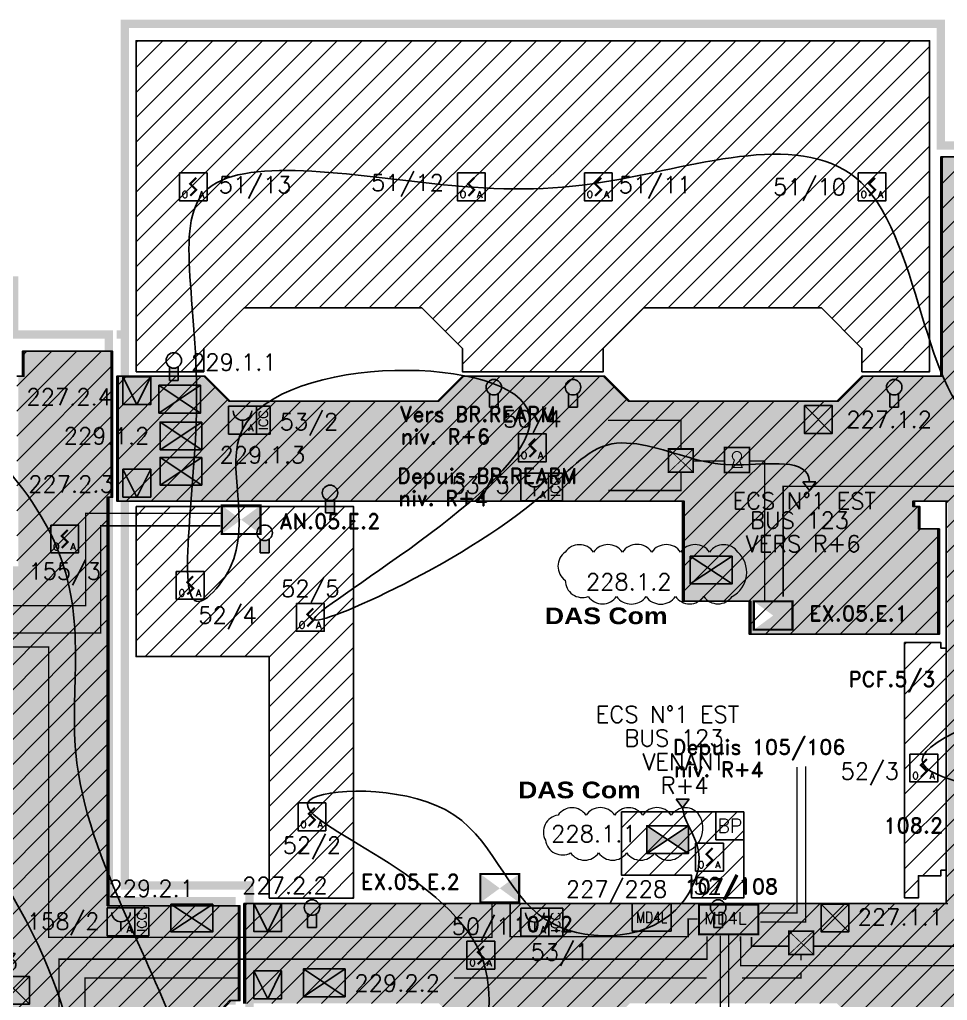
# Model space of a CAD drawing. Header units: millimetres. Extents: x 122.9 to 199.4, y 0.7 to 81.4.
# Drawn here: x 171.17 to 187.89, y 15.01 to 32.68 of the extents above; entities that cross this region are included whole.
import ezdxf
from ezdxf.enums import TextEntityAlignment as Align

# ---------------------------------------------------------------- set-up
doc = ezdxf.new("R2010")
doc.units = ezdxf.units.MM
for name, pattern in [('CACHE2', [4.7625, 3.175, -1.5875]), ('CONTINU', [0]), ('SLD', [0])]:
    doc.linetypes.add(name, pattern=pattern)
for name, color, linetype in [('ATEIS MISE EN SECURITE', 7, 'Continuous'), ('ATEIS ZONES MES', 7, 'Continuous'), ('JCC-ADRESSAGE', 6, 'Continuous'), ('JCC-ALARME GENERALE SELECTIVE', 3, 'Continuous'), ('JCC-BOUTON POUSSOIR REARMEMENT CCF', 3, 'Continuous'), ('JCC-CCF', 6, 'Continuous'), ('JCC-COMMUN', 2, 'Continuous'), ('JCC-DECLENCHEUR MANUEL AVEC ISOLATEUR', 5, 'Continuous'), ('JCC-ELEMENT DEPORTE_4 L DAS', 1, 'Continuous'), ('JCC-FILERIE SDI', 6, 'Continuous'), ('JCC-INDICATEUR ACTION', 1, 'Continuous'), ('JCC-LOCAUX', 4, 'Continuous'), ('JCC-OPTIQUE_A', 1, 'Continuous'), ('JCC-UAE-SDI', 7, 'Continuous'), ('JCC-VENTOUSE_PCF', 1, 'Continuous'), ('JCC-ZONING ZDA-ZDM', 5, 'Continuous')]:
    doc.layers.add(name, color=color, linetype=linetype)
doc.layers.add('JCC-MD4L', color=1, linetype='Continuous', lineweight=0)
doc.styles.add('ARIAL', font='')
doc.styles.add('HELVL', font='ROMAND.SHX')
doc.styles.add('LOCAUX', font='romans.shx', dxfattribs={"width": 0.75})
doc.styles.add('ROMANC', font='romanc')
doc.styles.get("Standard").update_dxf_attribs({"font": 'romans.shx'})
doc.styles.add('TEXTE', font='romans.shx')
doc.styles.get('ARIAL').set_extended_font_data('Arial Black')
pattern_1 = [(45, (130.76787, 5.93238), (-0.2245064, 0.2245064), [])]
pattern_2 = [(45, (130.7682, 5.9324), (-0.2245064, 0.2245064), [])]
pattern_3 = [(0, (75.34654, 5.93238), (0.079375, 0.15875), [0, -0.15875])]

# ---------------------------------------------------------------- blocks, each defined once
blk = doc.blocks.new('optique_a')
at = {"layer": 'JCC-OPTIQUE_A', "color": 0}
blk.add_lwpolyline([(-2.5, 2.5), (2.5, 2.5), (2.5, -2.5), (-2.5, -2.5)], close=True, dxfattribs=at)
at = {"layer": 'JCC-OPTIQUE_A', "color": 0, "const_width": 0.385}
blk.add_lwpolyline([(0.54, 1.63), (-0.54, 0.54), (0.54, -0.54), (-0.54, -1.63)], dxfattribs=at)
at = {"layer": 'JCC-ADRESSAGE', "style": 'TEXTE'}
blk.add_attdef('ADRESSE', text='', height=3, dxfattribs=at).set_placement((0, 5), align=Align.MIDDLE)
at = {"layer": 'JCC-LOCAUX', "style": 'LOCAUX', "width": 0.85, "flags": 8}
for p in [(0, 13.75), (0, 11.25), (0, 8.75)]:
    blk.add_attdef('PIECE', text='', height=1.75, dxfattribs=at).set_placement(p, align=Align.MIDDLE)
at = {"layer": 'JCC-OPTIQUE_A', "color": 0}
for s, p in [('O', (-1.5, -2)), ('A', (1.5, -2))]:
    blk.add_text(s, height=1.25, dxfattribs=at).set_placement(p, align=Align.CENTER)
blk = doc.blocks.new('alarme générale selective')
at = {"layer": 'JCC-ALARME GENERALE SELECTIVE', "color": 0}
for p, q in [((2.5, -2.5), (-2.5, 2.5)), ((-2.5, -2.5), (2.5, 2.5))]:
    blk.add_line(p, q, dxfattribs=at)
blk.add_lwpolyline([(-2.5, 2.5), (2.5, 2.5), (2.5, -2.5), (-2.5, -2.5)], close=True, dxfattribs=at)
at = {"layer": 'JCC-ADRESSAGE', "style": 'TEXTE'}
blk.add_attdef('ADRESSE', text='', height=3, dxfattribs=at).set_placement((0, 5), align=Align.MIDDLE)
at = {"layer": 'JCC-LOCAUX', "style": 'LOCAUX', "width": 0.85, "flags": 8}
for p in [(0, 13.75), (0, 11.25), (0, 8.75)]:
    blk.add_attdef('PIECE', text='', height=1.75, dxfattribs=at).set_placement(p, align=Align.MIDDLE)
blk = doc.blocks.new('clapet coupe feu_Réarm élect')
at = {"layer": 'JCC-CCF'}
h = blk.add_hatch(color=0, dxfattribs=at)
h.paths.add_polyline_path([(-3.76, 2.5), (-3.76, -2.5), (0, 0)])
h.paths.add_polyline_path([(3.76, 2.5), (0, 0), (3.76, -2.5)])
at = {"layer": 'JCC-CCF', "color": 0}
for p, q in [((3.76, 2.5), (-3.76, -2.5)), ((-3.76, 2.5), (3.76, -2.5))]:
    blk.add_line(p, q, dxfattribs=at)
blk.add_lwpolyline([(3.76, 2.5), (-3.76, 2.5), (-3.76, -2.5), (3.76, -2.5)], close=True, dxfattribs=at)
at = {"layer": 'JCC-ADRESSAGE', "style": 'TEXTE'}
blk.add_attdef('ADRESSE', text='', height=3, dxfattribs=at).set_placement((0, 5), align=Align.MIDDLE)
at = {"layer": 'JCC-LOCAUX', "style": 'LOCAUX', "width": 0.85, "flags": 8}
for p in [(0, 13.75), (0, 11.25), (0, 8.75)]:
    blk.add_attdef('PIECE', text='', height=1.75, dxfattribs=at).set_placement(p, align=Align.MIDDLE)
blk = doc.blocks.new('ventouse PCF')
at = {"layer": 'JCC-VENTOUSE_PCF'}
blk.add_hatch(color=0, dxfattribs=at).paths.add_polyline_path([(0, -2.5), (2.5, 2.5), (-2.5, 2.5)])
at = {"layer": 'JCC-VENTOUSE_PCF', "color": 0}
for p, q in [((0, -2.5), (-2.5, 2.5)), ((2.5, 2.5), (0, -2.5))]:
    blk.add_line(p, q, dxfattribs=at)
blk.add_lwpolyline([(-2.5, 2.5), (2.5, 2.5), (2.5, -2.5), (-2.5, -2.5)], close=True, dxfattribs=at)
at = {"layer": 'JCC-ADRESSAGE', "style": 'TEXTE'}
blk.add_attdef('ADRESSE', text='', height=3, dxfattribs=at).set_placement((0, 5), align=Align.MIDDLE)
at = {"layer": 'JCC-LOCAUX', "style": 'LOCAUX', "width": 0.85, "flags": 8}
for p in [(0, 13.75), (0, 11.25), (0, 8.75)]:
    blk.add_attdef('PIECE', text='', height=1.75, dxfattribs=at).set_placement(p, align=Align.MIDDLE)
blk = doc.blocks.new('déclencheur manuel avec isolateur')
at = {"layer": 'JCC-DECLENCHEUR MANUEL AVEC ISOLATEUR', "color": 0}
for p, q in [((2.5, 2.5), (5.02, 2.5)), ((5.02, -2.5), (5.02, 2.5)), ((0, 0), (0, -1.66)), ((2.5, -2.5), (5.02, -2.5))]:
    blk.add_line(p, q, dxfattribs=at)
blk.add_lwpolyline([(-2.5, 2.5), (2.5, 2.5), (2.5, -2.5), (-2.5, -2.5)], close=True, dxfattribs=at)
blk.add_arc((0, 1.66), 1.66, 180, 0, dxfattribs=at)
at = {"layer": 'JCC-ADRESSAGE', "style": 'TEXTE'}
blk.add_attdef('ADRESSE', text='', height=3, dxfattribs=at).set_placement((0, 5), align=Align.MIDDLE)
at = {"layer": 'JCC-DECLENCHEUR MANUEL AVEC ISOLATEUR', "color": 0}
blk.add_text('ICC', height=1.668, rotation=90, dxfattribs=at).set_placement((3.76, 0), align=Align.MIDDLE_CENTER)
blk.add_text('A', height=1.25, dxfattribs=at).set_placement((1.5, -2), align=Align.CENTER)
at = {"layer": 'JCC-LOCAUX', "style": 'LOCAUX', "width": 0.85, "flags": 8}
for p in [(0, 13.75), (0, 11.25), (0, 8.75)]:
    blk.add_attdef('PIECE', text='', height=1.75, dxfattribs=at).set_placement(p, align=Align.MIDDLE)
blk = doc.blocks.new('indicateur action')
at = {"layer": 'JCC-INDICATEUR ACTION'}
blk.add_hatch(color=0, dxfattribs=at).paths.add_polyline_path([(0.8, -0.05, -0.315344), (-0.8, -0.05), (-0.8, -2.5), (0.8, -2.5)])
at = {"layer": 'JCC-INDICATEUR ACTION', "color": 0}
for p, q in [((-0.8, -0.05), (-0.8, -2.5)), ((0.8, -0.05), (0.8, -2.5)), ((0.8, -2.5), (-0.8, -2.5))]:
    blk.add_line(p, q, dxfattribs=at)
blk.add_circle((0, 1.1), 1.4, dxfattribs=at)
at = {"layer": 'JCC-ADRESSAGE', "style": 'TEXTE'}
blk.add_attdef('ADRESSE', text='', height=3, dxfattribs=at).set_placement((0, 5), align=Align.MIDDLE)
at = {"layer": 'JCC-LOCAUX', "lineweight": 0, "style": 'LOCAUX', "width": 0.75, "flags": 8}
for p in [(0, 13.75), (0, 11.25), (0, 8.75)]:
    blk.add_attdef('PIECE', text='', height=1.75, dxfattribs=at).set_placement(p, align=Align.MIDDLE)
blk = doc.blocks.new('MD4L')
at = {"layer": 'JCC-ELEMENT DEPORTE_4 L DAS', "color": 0}
blk.add_lwpolyline([(-3.5, 2.5), (3.5, 2.5), (3.5, -2.5), (-3.5, -2.5)], close=True, dxfattribs=at)
at = {"layer": 'JCC-ADRESSAGE', "style": 'TEXTE'}
blk.add_attdef('ADRESSE', text='', height=3, dxfattribs=at).set_placement((0, 5), align=Align.MIDDLE)
at = {"layer": 'JCC-ELEMENT DEPORTE_4 L DAS', "color": 0, "width": 0.8}
blk.add_text('MD4L', height=2, dxfattribs=at).set_placement((0, 0), align=Align.MIDDLE_CENTER)
blk = doc.blocks.new('commun')
at = {"layer": 'JCC-COMMUN', "color": 0}
blk.add_lwpolyline([(-2.5, 2.5), (2.5, 2.5), (2.5, -2.5), (-2.5, -2.5)], close=True, dxfattribs=at)
at = {"layer": 'JCC-ADRESSAGE', "style": 'TEXTE'}
blk.add_attdef('ADRESSE', text='', height=3, dxfattribs=at).set_placement((0, 5), align=Align.MIDDLE)
at = {"layer": 'JCC-COMMUN', "color": 0, "style": 'TEXTE'}
blk.add_attdef('GENRE', text='', height=2.5, dxfattribs=at).set_placement((0, 0), align=Align.MIDDLE)
at = {"layer": 'JCC-LOCAUX', "style": 'LOCAUX', "width": 0.85, "flags": 8}
for p in [(0, 13.75), (0, 11.25), (0, 8.75)]:
    blk.add_attdef('PIECE', text='', height=1.75, dxfattribs=at).set_placement(p, align=Align.MIDDLE)
blk = doc.blocks.new("VOLETS D'AMENEE D'AIR DESENFUMAGE")
at = {"color": 3, "linetype": 'SLD', "const_width": 0.373}
blk.add_lwpolyline([(0, 5.12), (0, 0), (6.97, 0), (6.97, 5.12)], close=True, dxfattribs=at)
at = {"color": 3, "linetype": 'SLD'}
blk.add_solid([(0, 5.12), (0, 0), (6.97, 0), (6.97, 5.12)], dxfattribs=at)
blk = doc.blocks.new("VOLETS D'EXTRACTION DE DESENFUMAGE")
at = {"color": 1, "linetype": 'SLD', "const_width": 0.373}
blk.add_lwpolyline([(0, 5.12), (0, 0), (6.97, 0), (6.97, 5.12)], close=True, dxfattribs=at)
at = {"color": 1, "linetype": 'SLD'}
blk.add_solid([(0, 5.12), (0, 0), (6.97, 0), (6.97, 5.12)], dxfattribs=at)
blk = doc.blocks.new('A$C20DD5AA8')
at = {"color": 4, "linetype": 'Continuous', "const_width": 0.364}
blk.add_lwpolyline([(0.18, 5.52), (0.18, 0.18), (10.88, 0.18), (10.88, 5.52)], close=True, dxfattribs=at)
at = {"linetype": 'Continuous', "style": 'ROMANC'}
blk.add_text('MD4L', height=2.183, dxfattribs=at).set_placement((1.13, 2))
blk = doc.blocks.new('BOITE DE RACCORDEMENT PCF')
at = {"color": 3, "linetype": 'Continuous', "const_width": 0.02}
blk.add_lwpolyline([(0, 0.275), (0, 0), (0.292, 0), (0.292, 0.275)], close=True, dxfattribs=at)
at = {"color": 3, "linetype": 'Continuous', "const_width": 0.01}
for points in [[(0.292, 0), (0, 0.275)], [(0.292, 0.275), (0, 0)]]:
    blk.add_lwpolyline(points, dxfattribs=at)
blk = doc.blocks.new('BOITIER RÉARMEMENT MOTEUR DE DESENFUMAGE')
at = {"linetype": 'Continuous', "const_width": 0.31}
blk.add_lwpolyline([(0, 4.52), (0, 0), (4.52, 0), (4.52, 4.52)], close=True, dxfattribs=at)
at = {"color": 1, "linetype": 'Continuous', "const_width": 0.2}
blk.add_lwpolyline([(2.71, 2.26, 3.408312), (1.81, 2.26), (1.38, 0.92), (3.2, 0.92), (2.71, 2.26)], format="xyb", dxfattribs=at)

msp = doc.modelspace()

# ---------------------------------------------------------------- hatches: boundary and pattern name
at = {"layer": 'ATEIS ZONES MES'}
h = msp.add_hatch(dxfattribs=at)
h.set_pattern_fill('DOTS', color=3, scale=0.1, style=0)
h.set_pattern_definition(pattern_3)
edge = h.paths.add_edge_path()
edge.add_line((175.239, 16.717), (175.239, 16.757))
edge.add_line((175.239, 16.757), (187.895, 16.757))
edge.add_line((187.895, 16.757), (187.895, 24.007))
edge.add_line((187.895, 24.007), (187.295, 24.007))
edge.add_line((187.295, 24.007), (187.295, 23.907))
edge.add_line((187.295, 23.907), (187.395, 23.907))
edge.add_line((187.395, 23.907), (187.395, 23.507))
edge.add_line((187.395, 23.507), (187.745, 23.507))
edge.add_line((187.745, 23.507), (187.745, 21.607))
edge.add_line((187.745, 21.607), (184.345, 21.607))
edge.add_line((184.345, 21.607), (184.345, 22.207))
edge.add_line((184.345, 22.207), (183.145, 22.207))
edge.add_line((183.145, 22.207), (183.145, 24.007))
edge.add_line((183.145, 24.007), (180.988, 24.007))
edge.add_line((180.988, 24.007), (178.643, 24.007))
edge.add_line((178.643, 24.007), (174.395, 24.007))
edge.add_line((174.395, 24.007), (172.945, 24.007))
edge.add_line((172.945, 24.007), (172.945, 26.257))
edge.add_line((172.945, 26.257), (174.515, 26.257))
edge.add_line((174.515, 26.257), (174.965, 25.807))
edge.add_line((174.965, 25.807), (178.725, 25.807))
edge.add_line((178.725, 25.807), (179.175, 26.257))
edge.add_line((179.175, 26.257), (181.715, 26.257))
edge.add_line((181.715, 26.257), (182.165, 25.807))
edge.add_line((182.165, 25.807), (185.925, 25.807))
edge.add_line((185.925, 25.807), (186.375, 26.257))
edge.add_line((186.375, 26.257), (187.795, 26.257))
edge.add_line((187.795, 26.257), (187.795, 30.207))
edge.add_line((187.795, 30.207), (189.695, 30.207))
edge.add_line((189.695, 30.207), (189.695, 29.106))
edge.add_line((189.695, 29.106), (189.96, 28.84))
edge.add_line((189.96, 28.84), (190.131, 28.84))
edge.add_line((190.131, 28.84), (190.131, 27.507))
edge.add_line((190.131, 27.507), (190.145, 27.507))
edge.add_line((190.145, 27.507), (189.695, 27.057))
edge.add_line((189.695, 27.057), (189.695, 25.586))
edge.add_line((189.695, 25.586), (189.96, 25.32))
edge.add_line((189.96, 25.32), (190.131, 25.32))
edge.add_line((190.131, 25.32), (190.131, 22.494))
edge.add_line((190.131, 22.494), (189.947, 22.494))
edge.add_line((189.947, 22.494), (189.695, 22.241))
edge.add_line((189.695, 22.241), (189.695, 18.725))
edge.add_line((189.695, 18.725), (190.145, 18.275))
edge.add_line((190.145, 18.275), (190.145, 16.757))
edge.add_line((190.145, 16.757), (194.011, 16.757))
edge.add_line((194.011, 16.757), (194.011, 14.957))
edge.add_line((194.011, 14.957), (193.025, 14.957))
edge.add_line((193.025, 14.957), (192.63, 14.562))
edge.add_line((192.63, 14.562), (192.63, 14.464))
edge.add_line((192.63, 14.464), (191.311, 14.464))
edge.add_line((191.311, 14.464), (191.311, 14.957))
edge.add_line((191.311, 14.957), (189.425, 14.957))
edge.add_line((189.425, 14.957), (189.03, 14.562))
edge.add_line((189.03, 14.562), (189.03, 14.473))
edge.add_line((189.03, 14.473), (189.029, 14.464))
edge.add_line((189.029, 14.464), (186.293, 14.464))
edge.add_line((186.293, 14.464), (186.293, 14.562))
edge.add_line((186.293, 14.562), (185.898, 14.957))
edge.add_line((185.898, 14.957), (182.165, 14.957))
edge.add_line((182.165, 14.957), (181.715, 14.507))
edge.add_line((181.715, 14.507), (179.175, 14.507))
edge.add_line((179.175, 14.507), (178.726, 14.957))
edge.add_line((178.726, 14.957), (175.239, 14.957))
edge.add_line((175.239, 14.957), (175.239, 16.717))
h = msp.add_hatch(dxfattribs=at)
h.set_pattern_fill('DOTS', color=3, scale=0.1, style=0)
h.set_pattern_definition(pattern_3)
h.paths.add_polyline_path([(172.845, 24.077), (172.775, 24.077), (172.775, 16.716), (175.139, 16.717), (175.139, 15.037), (175.139, 15.007), (174.979, 15.007), (174.515, 14.507), (172.845, 14.507), (172.845, 10.507), (171.245, 10.507), (171.245, 10.907), (169.265, 10.907), (168.815, 10.457), (166.275, 10.457), (165.825, 10.907), (161.965, 10.907), (161.615, 10.457), (159.076, 10.457), (158.626, 10.907), (154.915, 10.907), (154.465, 10.457), (153.045, 10.457), (153.045, 6.857), (151.17, 6.857), (151.17, 7.912), (150.72, 8.362), (150.72, 9.582), (151.17, 10.032), (151.17, 11.507), (150.72, 11.962), (150.72, 14.502), (151.17, 14.952), (151.17, 17.057), (151.055, 17.057), (151.055, 19.598), (152.795, 19.598), (152.795, 16.707), (153.045, 16.707), (153.045, 12.807), (170.795, 12.807), (170.795, 21.132), (153.045, 21.132), (153.045, 23.283), (154.465, 23.283), (154.915, 22.833), (158.626, 22.833), (159.076, 23.283), (161.615, 23.283), (161.965, 22.833), (165.825, 22.833), (166.275, 23.283), (168.815, 23.283), (169.265, 22.833), (171.145, 22.833), (171.145, 26.257), (171.245, 26.257), (171.245, 26.707), (172.845, 26.707)])
at = {"layer": 'JCC-FILERIE SDI'}
for points in [[(185.401, 24.2), (185.519, 24.356), (185.283, 24.356)], [(183.116, 18.482), (183.234, 18.638), (182.998, 18.638)]]:
    msp.add_hatch(color=6, dxfattribs=at).paths.add_polyline_path(points)
at = {"layer": 'JCC-ZONING ZDA-ZDM'}
h = msp.add_hatch(dxfattribs=at)
h.set_pattern_fill('ANSI31', color=106, scale=0.1, style=0)
h.set_pattern_definition(pattern_1)
h.paths.add_polyline_path([(173.268, 26.337), (173.268, 32.302), (187.568, 32.302), (187.568, 26.337), (186.348, 26.337), (186.348, 26.757), (185.618, 27.487), (182.418, 27.487), (181.688, 26.757), (181.688, 26.337), (180.468, 26.337), (179.148, 26.337), (179.148, 26.757), (178.418, 27.487), (175.218, 27.487), (174.488, 26.757), (174.488, 26.337)])
h = msp.add_hatch(dxfattribs=at)
h.set_pattern_fill('ANSI31', color=42, scale=0.1, style=0)
h.set_pattern_definition(pattern_1)
edge = h.paths.add_edge_path()
edge.add_line((175.211, 16.717), (175.211, 16.757))
edge.add_line((175.211, 16.757), (187.868, 16.757))
edge.add_line((187.868, 16.757), (187.868, 24.007))
edge.add_line((187.868, 24.007), (187.267, 24.007))
edge.add_line((187.267, 24.007), (187.267, 23.907))
edge.add_line((187.267, 23.907), (187.368, 23.907))
edge.add_line((187.368, 23.907), (187.368, 23.507))
edge.add_line((187.368, 23.507), (187.718, 23.507))
edge.add_line((187.718, 23.507), (187.718, 21.607))
edge.add_line((187.718, 21.607), (184.318, 21.607))
edge.add_line((184.318, 21.607), (184.318, 22.207))
edge.add_line((184.318, 22.207), (183.118, 22.207))
edge.add_line((183.118, 22.207), (183.118, 24.007))
edge.add_line((183.118, 24.007), (180.961, 24.007))
edge.add_line((180.961, 24.007), (178.616, 24.007))
edge.add_line((178.616, 24.007), (174.368, 24.007))
edge.add_line((174.368, 24.007), (172.918, 24.007))
edge.add_line((172.918, 24.007), (172.918, 26.257))
edge.add_line((172.918, 26.257), (174.488, 26.257))
edge.add_line((174.488, 26.257), (174.938, 25.807))
edge.add_line((174.938, 25.807), (178.698, 25.807))
edge.add_line((178.698, 25.807), (179.148, 26.257))
edge.add_line((179.148, 26.257), (181.688, 26.257))
edge.add_line((181.688, 26.257), (182.138, 25.807))
edge.add_line((182.138, 25.807), (185.898, 25.807))
edge.add_line((185.898, 25.807), (186.348, 26.257))
edge.add_line((186.348, 26.257), (187.768, 26.257))
edge.add_line((187.768, 26.257), (187.768, 30.207))
edge.add_line((187.768, 30.207), (189.668, 30.207))
edge.add_line((189.668, 30.207), (189.668, 29.106))
edge.add_line((189.668, 29.106), (189.933, 28.84))
edge.add_line((189.933, 28.84), (190.104, 28.84))
edge.add_line((190.104, 28.84), (190.104, 27.507))
edge.add_line((190.104, 27.507), (190.118, 27.507))
edge.add_line((190.118, 27.507), (189.668, 27.057))
edge.add_line((189.668, 27.057), (189.668, 25.586))
edge.add_line((189.668, 25.586), (189.933, 25.32))
edge.add_line((189.933, 25.32), (190.104, 25.32))
edge.add_line((190.104, 25.32), (190.104, 22.494))
edge.add_line((190.104, 22.494), (189.92, 22.494))
edge.add_line((189.92, 22.494), (189.668, 22.241))
edge.add_line((189.668, 22.241), (189.668, 18.725))
edge.add_line((189.668, 18.725), (190.118, 18.275))
edge.add_line((190.118, 18.275), (190.118, 16.757))
edge.add_line((190.118, 16.757), (193.984, 16.757))
edge.add_line((193.984, 16.757), (193.984, 14.957))
edge.add_line((193.984, 14.957), (192.998, 14.957))
edge.add_line((192.998, 14.957), (192.602, 14.562))
edge.add_line((192.602, 14.562), (192.602, 14.464))
edge.add_line((192.602, 14.464), (191.284, 14.464))
edge.add_line((191.284, 14.464), (191.284, 14.957))
edge.add_line((191.284, 14.957), (189.398, 14.957))
edge.add_line((189.398, 14.957), (189.003, 14.562))
edge.add_line((189.003, 14.562), (189.003, 14.473))
edge.add_line((189.003, 14.473), (189.002, 14.464))
edge.add_line((189.002, 14.464), (186.266, 14.464))
edge.add_line((186.266, 14.464), (186.266, 14.562))
edge.add_line((186.266, 14.562), (185.871, 14.957))
edge.add_line((185.871, 14.957), (182.138, 14.957))
edge.add_line((182.138, 14.957), (181.688, 14.507))
edge.add_line((181.688, 14.507), (179.148, 14.507))
edge.add_line((179.148, 14.507), (178.699, 14.957))
edge.add_line((178.699, 14.957), (175.211, 14.957))
edge.add_line((175.211, 14.957), (175.211, 16.717))
h = msp.add_hatch(dxfattribs=at)
h.set_pattern_fill('ANSI31', color=11, scale=0.1, style=0)
h.set_pattern_definition(pattern_2)
h.paths.add_polyline_path([(172.818, 24.077), (172.748, 24.077), (172.748, 16.716), (175.112, 16.717), (175.112, 15.037), (175.112, 15.007), (174.952, 15.007), (174.488, 14.507), (172.818, 14.507), (172.818, 10.507), (171.218, 10.507), (171.218, 10.907), (169.238, 10.907), (168.788, 10.457), (166.248, 10.457), (165.798, 10.907), (161.938, 10.907), (161.588, 10.457), (159.048, 10.457), (158.598, 10.907), (154.888, 10.907), (154.438, 10.457), (153.018, 10.457), (153.018, 6.857), (151.143, 6.857), (151.143, 7.912), (150.693, 8.362), (150.693, 9.582), (151.143, 10.032), (151.143, 11.507), (150.693, 11.962), (150.693, 14.502), (151.143, 14.952), (151.143, 17.057), (151.028, 17.057), (151.028, 19.598), (152.768, 19.598), (152.768, 16.707), (153.018, 16.707), (153.018, 12.807), (170.768, 12.807), (170.768, 21.132), (153.018, 21.132), (153.018, 23.283), (154.438, 23.283), (154.888, 22.833), (158.598, 22.833), (159.048, 23.283), (161.588, 23.283), (161.938, 22.833), (165.798, 22.833), (166.248, 23.283), (168.788, 23.283), (169.238, 22.833), (171.118, 22.833), (171.118, 26.257), (171.218, 26.257), (171.218, 26.707), (172.818, 26.707)])
h = msp.add_hatch(dxfattribs=at)
h.set_pattern_fill('ANSI31', color=4, scale=0.1, style=0)
h.set_pattern_definition(pattern_2)
h.paths.add_polyline_path([(173.268, 23.907), (177.188, 23.907), (177.188, 16.856), (175.668, 16.856), (175.668, 21.207), (173.268, 21.207)])
h = msp.add_hatch(dxfattribs=at)
h.set_pattern_fill('ANSI31', color=4, scale=0.1, style=0)
h.set_pattern_definition(pattern_2)
h.paths.add_polyline_path([(187.118, 21.457), (187.771, 21.457), (187.771, 21.359), (187.868, 21.359), (187.868, 17.355), (187.771, 17.355), (187.771, 17.257), (187.368, 17.257), (187.368, 16.857), (187.118, 16.857)])
h = msp.add_hatch(dxfattribs=at)
h.set_pattern_fill('ANSI31', color=4, scale=0.1, style=0)
h.set_pattern_definition(pattern_2)
h.paths.add_polyline_path([(183.278, 16.857), (183.278, 17.267), (182.018, 17.267), (182.018, 18.407), (184.218, 18.407), (184.218, 16.857)])

# ---------------------------------------------------------------- linework, layer by layer
at = {"layer": 'ATEIS MISE EN SECURITE', "color": 6, "linetype": 'CONTINU', "const_width": 0.025}
for points in [[(183.087, 24.946), (183.087, 25.461), (181.771, 25.461)], [(183.87, 24.729), (183.316, 24.729)], [(184.597, 22.215), (184.597, 24.729), (184.322, 24.729)], [(183.087, 24.526), (183.087, 24.198), (181.78, 24.198)], [(185.477, 15.989), (188.054, 15.989), (188.054, 20.53)], [(184.359, 16.155), (184.359, 15.989), (185.031, 15.989)], [(185.252, 15.734), (185.252, 15.839)], [(171.049, 11.338), (172.345, 11.338), (172.345, 15.417), (175.155, 15.417)], [(178.998, 15.417), (183.552, 15.417)], [(184.185, 15.417), (185.252, 15.417), (185.252, 15.507)]]:
    msp.add_lwpolyline(points, dxfattribs=at)
at = {"layer": 'ATEIS MISE EN SECURITE', "color": 3, "linetype": 'CONTINU', "const_width": 0.025}
for points in [[(193.473, 16.033), (188.807, 16.033), (188.807, 23.085), (188.807, 24.275), (184.929, 24.275), (184.929, 22.287)], [(158.681, 21.044), (158.681, 22.125), (172.357, 22.125), (172.357, 23.785), (174.836, 23.785)], [(170.157, 21.058), (170.157, 21.629), (172.631, 21.629), (172.631, 23.562), (174.787, 23.562)], [(172.235, 16.146), (171.692, 16.146), (171.692, 21.38), (170.487, 21.38), (170.487, 21.077)], [(183.388, 16.479), (183.217, 16.479), (183.217, 16.16), (180.009, 16.16), (180.009, 16.749)], [(183.559, 16.167), (183.559, 15.754), (171.879, 15.754), (171.879, 14.704), (170.736, 14.704)], [(184.16, 16.163), (184.165, 15.635), (193.465, 15.635)]]:
    msp.add_lwpolyline(points, dxfattribs=at)
at = {"layer": 'ATEIS MISE EN SECURITE', "color": 4, "linetype": 'CACHE2', "ltscale": 0.1, "const_width": 0.025}
for points in [[(184.513, 16.587), (185.18, 16.587), (185.18, 19.218)], [(183.795, 16.18), (183.795, 13.013), (182.959, 13.013)]]:
    msp.add_lwpolyline(points, dxfattribs=at)
at = {"layer": 'ATEIS MISE EN SECURITE', "color": 1, "linetype": 'CACHE2', "ltscale": 0.1, "const_width": 0.025}
for points in [[(184.52, 16.426), (185.334, 16.426), (185.334, 19.226)], [(183.945, 16.191), (183.945, 12.844), (182.983, 12.844)]]:
    msp.add_lwpolyline(points, dxfattribs=at)
at = {"layer": 'ATEIS MISE EN SECURITE', "color": 3, "const_width": 0.025}
msp.add_lwpolyline([(172.235, 16.147), (179.681, 16.147), (179.681, 16.746)], dxfattribs=at)
at = {"layer": 'ATEIS ZONES MES', "color": 3}
for points in [[(187.895, 24.007), (187.295, 24.007), (187.295, 23.907), (187.395, 23.907), (187.395, 23.507), (187.745, 23.507), (187.745, 21.607), (184.345, 21.607), (184.345, 22.207), (183.145, 22.207), (183.145, 24.007), (180.988, 24.007), (178.643, 24.007), (174.395, 24.007), (172.945, 24.007), (172.945, 26.257), (174.515, 26.257), (174.965, 25.807), (178.725, 25.807), (179.175, 26.257), (181.715, 26.257), (182.165, 25.807), (185.925, 25.807), (186.375, 26.257), (187.795, 26.257), (187.795, 30.207), (189.695, 30.207)], [(171.145, 26.257), (171.245, 26.257), (171.245, 26.707), (172.845, 26.707), (172.845, 24.077), (172.775, 24.077), (172.775, 16.716), (175.139, 16.717), (175.139, 15.037), (175.139, 15.007), (174.979, 15.007), (174.515, 14.507), (172.845, 14.507), (172.845, 10.507), (171.245, 10.507), (171.245, 10.907), (169.265, 10.907)], [(175.239, 16.717), (175.239, 16.757), (187.895, 16.757)], [(175.239, 14.957), (175.239, 16.717)]]:
    msp.add_lwpolyline(points, dxfattribs=at)
at = {"layer": 'JCC-CCF', "lineweight": 0}
for points in [[(184.112, 23.089, 0.520567), (183.603, 23.089, 0.520567), (183.082, 23.089, 0.520567), (182.562, 23.089, 0.520567), (182.032, 23.089, 0.520567), (181.512, 23.089, 0.520567), (181.002, 23.089, 0.520567), (181.002, 22.58, 0.520567), (181.418, 22.289, 0.520567), (181.928, 22.289, 0.520567), (182.458, 22.289, 0.520567), (182.989, 22.289, 0.520567), (183.499, 22.289, 0.520567), (184.008, 22.289, 0.520567)], [(183.418, 18.35, 0.520567), (182.913, 18.35, 0.520567), (182.398, 18.35, 0.520567), (181.893, 18.35, 0.520567), (181.377, 18.35, 0.520567), (180.872, 18.35, 0.520567), (180.646, 17.897, 0.520567), (181.099, 17.67, 0.520567), (181.604, 17.67, 0.520567), (182.109, 17.67, 0.520567), (182.614, 17.67, 0.520567), (183.119, 17.67, 0.520567)]]:
    msp.add_lwpolyline(points, format="xyb", close=True, dxfattribs=at)
at = {"layer": 'JCC-FILERIE SDI', "color": 6}
for p, q in [((185.283, 24.356), (185.519, 24.356)), ((185.401, 24.2), (185.283, 24.356)), ((185.283, 24.356), (185.519, 24.356)), ((185.401, 24.2), (185.283, 24.356)), ((185.401, 24.2), (185.519, 24.356)), ((185.401, 24.2), (185.519, 24.356)), ((182.998, 18.638), (183.234, 18.638)), ((183.116, 18.482), (182.998, 18.638)), ((182.998, 18.638), (183.234, 18.638)), ((183.116, 18.482), (182.998, 18.638)), ((183.116, 18.482), (183.234, 18.638)), ((183.116, 18.482), (183.234, 18.638))]:
    msp.add_line(p, q, dxfattribs=at)
at = {"layer": 'JCC-FILERIE SDI', "color": 6, "start_tangent": (0.097794, -0.995207), "end_tangent": (0, -1)}
msp.add_spline([(183.118, 18.486), (183.381, 17.8), (182.987, 16.638), (180.649, 16.468), (178.835, 18.451), (176.397, 18.621), (179.478, 15.84), (179.344, 11.983), (181.452, 11.905), (186.478, 11.042), (188.761, 11.078), (192.19, 10.941), (189.593, 15.702), (192.952, 17.681), (187.512, 19.197), (193.593, 23.181), (193.539, 24.754), (193.648, 28.14), (188.691, 25.307), (186.335, 29.746), (181.857, 29.782), (178.958, 29.693), (174.569, 29.64), (174.356, 25.589), (174.552, 22.273), (174.962, 22.808), (175.185, 25.299), (180.356, 25.568), (176.483, 21.897), (180.555, 24.094), (181.843, 25.037), (183.332, 24.765), (184.117, 24.659), (185.401, 24.356)], degree=3, dxfattribs=at)
at = {"layer": 'JCC-FILERIE SDI', "color": 5, "start_tangent": (0, 1), "end_tangent": (0, 1)}
msp.add_spline([(154.555, 20.466), (155.429, 20.619), (154.466, 22.124), (154.187, 25.483), (155.486, 22.564), (157.34, 22.101), (159.01, 25.367), (161.305, 25.53), (166.336, 25.53), (167.309, 22.054), (168.631, 25.483), (171.761, 23.352), (172.181, 19.474), (173.109, 16.485), (174.293, 11.987), (168.473, 8.187), (166.572, 8.164), (161.588, 8.025), (159.177, 8.094), (154.238, 8.048), (147.183, 8.302), (147.183, 11.94), (147.276, 14.651), (150.197, 15.832), (152.307, 18.636), (152.91, 11.87), (154.788, 14.929), (157.454, 14.79), (160.12, 14.882), (163.737, 14.929), (162.972, 11.87), (168.049, 14.882), (171.92, 13.4), (169.54, 18.686), (163.906, 18.941), (160.15, 18.779), (156.505, 18.601), (156.858, 19.335)], degree=3, dxfattribs=at)
at = {"layer": 'JCC-ZONING ZDA-ZDM', "color": 201, "const_width": 0.15}
for points in [[(194.934, 8.183), (194.934, 15.157), (194.184, 15.157), (194.184, 16.757), (194.959, 16.757), (194.959, 20.308), (196.667, 20.308), (196.667, 31.107), (189.468, 31.107), (189.468, 30.416), (187.768, 30.416), (187.768, 32.607), (173.068, 32.607), (173.068, 27.007), (172.918, 27.007)], [(173.068, 27.007), (173.068, 17.083), (175.309, 17.083), (175.309, 14.857)]]:
    msp.add_lwpolyline(points, dxfattribs=at)
at = {"layer": 'JCC-ZONING ZDA-ZDM', "color": 106}
msp.add_lwpolyline([(173.268, 26.337), (173.268, 32.302), (187.568, 32.302), (187.568, 26.337), (186.348, 26.337), (186.348, 26.337), (186.348, 26.757), (185.618, 27.487), (182.418, 27.487), (181.688, 26.757), (181.688, 26.337), (180.468, 26.337), (179.148, 26.337), (179.148, 26.757), (178.418, 27.487), (175.218, 27.487), (174.488, 26.757), (174.488, 26.337), (173.268, 26.337)], dxfattribs=at)
at = {"layer": 'JCC-ZONING ZDA-ZDM', "color": 42}
for points in [[(175.211, 16.717), (175.211, 16.757), (187.868, 16.757), (187.868, 24.007), (187.267, 24.007), (187.267, 23.907), (187.368, 23.907), (187.368, 23.507), (187.718, 23.507), (187.718, 21.607), (184.318, 21.607), (184.318, 22.207), (183.118, 22.207), (183.118, 24.007), (180.961, 24.007), (178.616, 24.007), (174.368, 24.007), (172.918, 24.007), (172.918, 26.257), (174.488, 26.257), (174.938, 25.807), (178.698, 25.807), (179.148, 26.257), (181.688, 26.257), (182.138, 25.807), (185.898, 25.807), (186.348, 26.257), (187.768, 26.257), (187.768, 30.207), (189.668, 30.207)], [(175.211, 14.957), (175.211, 16.717)]]:
    msp.add_lwpolyline(points, dxfattribs=at)
at = {"layer": 'JCC-ZONING ZDA-ZDM', "color": 1, "const_width": 0.15}
msp.add_lwpolyline([(151.218, 6.657), (152.868, 6.657), (152.868, 5.757), (171.068, 5.757), (171.068, 10.207), (172.718, 10.207), (172.718, 14.407), (172.718, 14.47), (174.318, 14.47), (174.847, 15.007), (174.989, 15.007), (174.989, 16.797), (172.818, 16.797), (172.778, 16.797), (172.778, 27.007), (171.068, 27.007), (171.068, 27.982), (153.418, 27.982), (153.118, 27.982)], dxfattribs=at)
at = {"layer": 'JCC-ZONING ZDA-ZDM', "color": 11}
msp.add_lwpolyline([(171.118, 26.257), (171.218, 26.257), (171.218, 26.707), (172.818, 26.707), (172.818, 24.077), (172.748, 24.077), (172.748, 16.716), (175.112, 16.717), (175.112, 15.037), (175.112, 15.007), (174.952, 15.007), (174.488, 14.507), (172.818, 14.507), (172.818, 10.507), (171.218, 10.507), (171.218, 10.907), (169.238, 10.907)], dxfattribs=at)
at = {"layer": 'JCC-ZONING ZDA-ZDM', "color": 4}
for points in [[(173.268, 23.907), (177.188, 23.907), (177.188, 16.856), (175.668, 16.856), (175.668, 21.207), (173.268, 21.207), (173.268, 23.907)], [(187.118, 21.457), (187.771, 21.457), (187.771, 21.359), (187.868, 21.359), (187.868, 17.355), (187.771, 17.355), (187.771, 17.257), (187.368, 17.257), (187.368, 16.857), (187.118, 16.857), (187.118, 21.457)], [(183.278, 16.857), (183.278, 17.267), (182.018, 17.267), (182.018, 18.407), (184.218, 18.407), (184.218, 16.857), (183.278, 16.857)]]:
    msp.add_lwpolyline(points, dxfattribs=at)

# ---------------------------------------------------------------- block references
at = {"layer": 'ATEIS MISE EN SECURITE', "linetype": 'Continuous'}
for name, p, xscale, yscale, zscale in [('BOITE DE RACCORDEMENT PCF', (182.864, 24.526), 1.5274875, 1.5274875, 1.5274875), ('BOITIER RÉARMEMENT MOTEUR DE DESENFUMAGE', (183.87, 24.522), 0.1, 0.1, 0.1), ("VOLETS D'EXTRACTION DE DESENFUMAGE", (184.401, 21.689), 0.1, 0.1, 0.1), ("VOLETS D'EXTRACTION DE DESENFUMAGE", (179.474, 16.775), 0.1, 0.1, 0.1), ('BOITE DE RACCORDEMENT PCF', (185.031, 15.839), 1.5274875, 1.5274875, 1.5274875)]:
    msp.add_blockref(name, p, dxfattribs=dict(at, xscale=xscale, yscale=yscale, zscale=zscale))
at = {"layer": 'ATEIS MISE EN SECURITE', "linetype": 'Continuous', "xscale": 0.1, "yscale": 0.1, "zscale": 0.1, "rotation": 180}
msp.add_blockref("VOLETS D'AMENEE D'AIR DESENFUMAGE", (175.51, 23.928), dxfattribs=at)
at = {"layer": 'ATEIS MISE EN SECURITE', "color": 0, "xscale": 0.1, "yscale": 0.1, "zscale": 0.1}
msp.add_blockref('A$C20DD5AA8', (183.392, 16.183), dxfattribs=at)
at = {"layer": 'JCC-ALARME GENERALE SELECTIVE', "lineweight": 0}
ref = msp.add_blockref('alarme générale selective', (185.563, 25.477), dxfattribs=dict(at, xscale=0.1000000000000014, yscale=0.1000000000000014))
ref.add_attrib('ADRESSE', '227.1.2', dxfattribs={"layer": 'JCC-ADRESSAGE', "height": 0.3, "style": 'TEXTE'}).set_placement((186.839, 25.476), align=Align.MIDDLE)
ref = msp.add_blockref('alarme générale selective', (185.864, 16.498), dxfattribs=dict(at, xscale=0.1000000000000014, yscale=0.1000000000000014))
ref.add_attrib('ADRESSE', '227.1.1', dxfattribs={"layer": 'JCC-ADRESSAGE', "height": 0.3, "style": 'TEXTE'}).set_placement((187.042, 16.514), align=Align.MIDDLE)
ref = msp.add_blockref('alarme générale selective', (171.095, 15.193), dxfattribs=dict(at, xscale=0.1000000000000014, yscale=0.1000000000000014))
ref.add_attrib('ADRESSE', '227.1.3', dxfattribs={"layer": 'JCC-ADRESSAGE', "height": 0.3, "style": 'TEXTE'}).set_placement((170.366, 15.705), align=Align.MIDDLE)
at = {"layer": 'JCC-BOUTON POUSSOIR REARMEMENT CCF', "xscale": 0.1000000000000014, "yscale": 0.1000000000000014}
msp.add_blockref('commun', (183.968, 18.157), dxfattribs=at).add_auto_attribs({'GENRE': 'BP'})
at = {"layer": 'JCC-CCF', "lineweight": 0}
ref = msp.add_blockref('clapet coupe feu_Réarm élect', (174.055, 25.843), dxfattribs=dict(at, xscale=0.09999999999999432, yscale=0.09999999999999432))
ref.add_attrib('ADRESSE', '229.1.1', dxfattribs={"layer": 'JCC-ADRESSAGE', "height": 0.3, "style": 'TEXTE'}).set_placement((175.03, 26.51), align=Align.MIDDLE)
ref = msp.add_blockref('clapet coupe feu_Réarm élect', (174.075, 25.182), dxfattribs=dict(at, xscale=0.09999999999999432, yscale=0.09999999999999432))
ref.add_attrib('ADRESSE', '229.1.2', dxfattribs={"layer": 'JCC-ADRESSAGE', "height": 0.3, "style": 'TEXTE'}).set_placement((172.735, 25.181), align=Align.MIDDLE)
ref = msp.add_blockref('clapet coupe feu_Réarm élect', (174.075, 24.545), dxfattribs=dict(at, xscale=0.09999999999999432, yscale=0.09999999999999432))
ref.add_attrib('ADRESSE', '229.1.3', dxfattribs={"layer": 'JCC-ADRESSAGE', "height": 0.3, "style": 'TEXTE'}).set_placement((175.544, 24.84), align=Align.MIDDLE)
ref = msp.add_blockref('clapet coupe feu_Réarm élect', (183.632, 22.764), dxfattribs=dict(at, xscale=0.09999999999999432, yscale=0.09999999999999432))
ref.add_attrib('ADRESSE', '228.1.2', dxfattribs={"layer": 'JCC-ADRESSAGE', "height": 0.3, "style": 'TEXTE'}).set_placement((182.146, 22.552), align=Align.MIDDLE)
ref = msp.add_blockref('clapet coupe feu_Réarm élect', (182.846, 17.907), dxfattribs=dict(at, xscale=0.09999999999999432, yscale=0.09999999999999432))
ref.add_attrib('ADRESSE', '228.1.1', dxfattribs={"layer": 'JCC-ADRESSAGE', "height": 0.3, "style": 'TEXTE'}).set_placement((181.518, 18.014), align=Align.MIDDLE)
ref = msp.add_blockref('clapet coupe feu_Réarm élect', (174.272, 16.494), dxfattribs=dict(at, xscale=0.09999999999999432, yscale=0.09999999999999432))
ref.add_attrib('ADRESSE', '229.2.1', dxfattribs={"layer": 'JCC-ADRESSAGE', "height": 0.3, "style": 'TEXTE'}).set_placement((173.54, 17.029), align=Align.MIDDLE)
ref = msp.add_blockref('clapet coupe feu_Réarm élect', (176.658, 15.328), dxfattribs=dict(at, xscale=0.09999999999999432, yscale=0.09999999999999432))
ref.add_attrib('ADRESSE', '229.2.2', dxfattribs={"layer": 'JCC-ADRESSAGE', "height": 0.3, "style": 'TEXTE'}).set_placement((177.974, 15.322), align=Align.MIDDLE)
at = {"layer": 'JCC-DECLENCHEUR MANUEL AVEC ISOLATEUR'}
ref = msp.add_blockref('déclencheur manuel avec isolateur', (175.185, 25.465), dxfattribs=dict(at, xscale=0.1000000000000014, yscale=0.1000000000000014))
ref.add_attrib('ADRESSE', '53/2', dxfattribs={"layer": 'JCC-ADRESSAGE', "height": 0.3, "style": 'TEXTE'}).set_placement((176.385, 25.416), align=Align.MIDDLE)
ref = msp.add_blockref('déclencheur manuel avec isolateur', (180.449, 24.263), dxfattribs=dict(at, xscale=0.1000000000000014, yscale=0.1000000000000014))
ref.add_attrib('ADRESSE', '53/3', dxfattribs={"layer": 'JCC-ADRESSAGE', "height": 0.3, "style": 'TEXTE'}).set_placement((179.474, 24.273), align=Align.MIDDLE)
ref = msp.add_blockref('déclencheur manuel avec isolateur', (172.996, 16.427), dxfattribs=dict(at, xscale=0.1000000000000014, yscale=0.1000000000000014))
ref.add_attrib('ADRESSE', '158/2', dxfattribs={"layer": 'JCC-ADRESSAGE', "height": 0.3, "style": 'TEXTE'}).set_placement((171.953, 16.415), align=Align.MIDDLE)
ref = msp.add_blockref('déclencheur manuel avec isolateur', (180.454, 16.421), dxfattribs=dict(at, xscale=0.1000000000000014, yscale=0.1000000000000014))
ref.add_attrib('ADRESSE', '53/1', dxfattribs={"layer": 'JCC-ADRESSAGE', "height": 0.3, "style": 'TEXTE'}).set_placement((180.904, 15.861), align=Align.MIDDLE)
at = {"layer": 'JCC-INDICATEUR ACTION', "lineweight": 0, "xscale": 0.1000000000000014, "yscale": 0.1000000000000014}
for p in [(173.948, 26.431), (179.715, 25.949), (181.142, 25.949), (186.93, 25.949), (176.763, 24.046), (175.585, 23.326), (176.439, 16.575), (183.758, 16.575)]:
    msp.add_blockref('indicateur action', p, dxfattribs=at)
at = {"layer": 'JCC-MD4L', "lineweight": 0}
ref = msp.add_blockref('MD4L', (182.558, 16.509), dxfattribs=dict(at, xscale=0.1000000000000014, yscale=0.1000000000000014))
ref.add_attrib('ADRESSE', '227/228', dxfattribs={"layer": 'JCC-ADRESSAGE', "height": 0.3, "style": 'TEXTE'}).set_placement((181.926, 16.994), align=Align.MIDDLE)
at = {"layer": 'JCC-OPTIQUE_A', "lineweight": 0}
ref = msp.add_blockref('optique_a', (174.298, 29.669), dxfattribs=dict(at, xscale=0.1000000000000014, yscale=0.1000000000000014))
ref.add_attrib('ADRESSE', '51/13', dxfattribs={"layer": 'JCC-ADRESSAGE', "height": 0.3, "style": 'TEXTE'}).set_placement((175.412, 29.685), align=Align.MIDDLE)
ref = msp.add_blockref('optique_a', (179.309, 29.669), dxfattribs=dict(at, xscale=0.1000000000000014, yscale=0.1000000000000014))
ref.add_attrib('ADRESSE', '51/12', dxfattribs={"layer": 'JCC-ADRESSAGE', "height": 0.3, "style": 'TEXTE'}).set_placement((178.158, 29.723), align=Align.MIDDLE)
ref = msp.add_blockref('optique_a', (181.596, 29.669), dxfattribs=dict(at, xscale=0.1000000000000014, yscale=0.1000000000000014))
ref.add_attrib('ADRESSE', '51/11', dxfattribs={"layer": 'JCC-ADRESSAGE', "height": 0.3, "style": 'TEXTE'}).set_placement((182.62, 29.685), align=Align.MIDDLE)
ref = msp.add_blockref('optique_a', (186.532, 29.669), dxfattribs=dict(at, xscale=0.1000000000000014, yscale=0.1000000000000014))
ref.add_attrib('ADRESSE', '51/10', dxfattribs={"layer": 'JCC-ADRESSAGE', "height": 0.3, "style": 'TEXTE'}).set_placement((185.404, 29.647), align=Align.MIDDLE)
for p, xscale, yscale, values in [((180.409, 24.967), 0.09999999999999432, 0.09999999999999432, {'ADRESSE': '50/4'}), ((176.408, 21.911), 0.1000000000000014, 0.1000000000000014, {'ADRESSE': '52/5'}), ((179.481, 15.826), 0.09999999999999432, 0.09999999999999432, {'ADRESSE': '50/1'})]:
    msp.add_blockref('optique_a', p, dxfattribs=dict(at, xscale=xscale, yscale=yscale)).add_auto_attribs(values)
ref = msp.add_blockref('optique_a', (171.981, 23.326), dxfattribs=dict(at, xscale=0.09999999999999432, yscale=0.09999999999999432))
ref.add_attrib('ADRESSE', '155/3', dxfattribs={"layer": 'JCC-ADRESSAGE', "height": 0.3, "style": 'TEXTE'}).set_placement((171.981, 22.721), align=Align.MIDDLE)
ref = msp.add_blockref('optique_a', (174.243, 22.49), dxfattribs=dict(at, xscale=0.1000000000000014, yscale=0.1000000000000014))
ref.add_attrib('ADRESSE', '52/4', dxfattribs={"layer": 'JCC-ADRESSAGE', "height": 0.3, "style": 'TEXTE'}).set_placement((174.916, 21.929), align=Align.MIDDLE)
ref = msp.add_blockref('optique_a', (187.465, 19.198), dxfattribs=dict(at, xscale=0.1000000000000014, yscale=0.1000000000000014))
ref.add_attrib('ADRESSE', '52/3', dxfattribs={"layer": 'JCC-ADRESSAGE', "height": 0.3, "style": 'TEXTE'}).set_placement((186.491, 19.12), align=Align.MIDDLE)
ref = msp.add_blockref('optique_a', (176.436, 18.318), dxfattribs=dict(at, xscale=0.1000000000000014, yscale=0.1000000000000014))
ref.add_attrib('ADRESSE', '52/2', dxfattribs={"layer": 'JCC-ADRESSAGE', "height": 0.3, "style": 'TEXTE'}).set_placement((176.436, 17.786), align=Align.MIDDLE)
ref = msp.add_blockref('optique_a', (183.602, 17.592), dxfattribs=dict(at, xscale=0.1000000000000014, yscale=0.1000000000000014))
ref.add_attrib('ADRESSE', '52/1', dxfattribs={"layer": 'JCC-ADRESSAGE', "height": 0.3, "style": 'TEXTE'}).set_placement((183.839, 17.052), align=Align.MIDDLE)
at = {"layer": 'JCC-VENTOUSE_PCF', "lineweight": 0}
ref = msp.add_blockref('ventouse PCF', (173.282, 25.997), dxfattribs=dict(at, xscale=0.1000000000000014, yscale=0.1000000000000014))
ref.add_attrib('ADRESSE', '227.2.4', dxfattribs={"layer": 'JCC-ADRESSAGE', "height": 0.3, "style": 'TEXTE'}).set_placement((172.062, 25.883), align=Align.MIDDLE)
ref = msp.add_blockref('ventouse PCF', (173.282, 24.331), dxfattribs=dict(at, xscale=0.1000000000000014, yscale=0.1000000000000014))
ref.add_attrib('ADRESSE', '227.2.3', dxfattribs={"layer": 'JCC-ADRESSAGE', "height": 0.3, "style": 'TEXTE'}).set_placement((172.095, 24.315), align=Align.MIDDLE)
ref = msp.add_blockref('ventouse PCF', (175.641, 16.5), dxfattribs=dict(at, xscale=0.1000000000000014, yscale=0.1000000000000014))
ref.add_attrib('ADRESSE', '227.2.2', dxfattribs={"layer": 'JCC-ADRESSAGE', "height": 0.3, "style": 'TEXTE'}).set_placement((175.95, 17.08), align=Align.MIDDLE)
ref = msp.add_blockref('ventouse PCF', (175.641, 15.292), dxfattribs=dict(at, xscale=0.1000000000000014, yscale=0.1000000000000014))
ref.add_attrib('ADRESSE', '227.2.1', dxfattribs={"layer": 'JCC-ADRESSAGE', "height": 0.3, "style": 'TEXTE'}).set_placement((175.089, 14.684), align=Align.MIDDLE)

# ---------------------------------------------------------------- texts
at = {"layer": 'ATEIS MISE EN SECURITE', "color": 0, "style": 'HELVL'}
for s, height, p in [('Vers BR.REARM', 0.27495, (178.015, 25.436)), ('niv. R+6', 0.2749, (178.032, 25.034)), ('Depuis BR.REARM', 0.27495, (177.973, 24.326)), ('niv. R+4', 0.2749, (177.99, 23.924)), ('AN.05.E.2', 0.2749, (175.853, 23.507)), ('EX.05.E.1', 0.2749, (185.399, 21.846)), ('PCF.5/3', 0.2749, (186.109, 20.661)), ('Depuis 105/106', 0.27495, (182.941, 19.439)), ('niv. R+4', 0.2749, (182.959, 19.037)), ('108.2', 0.2749, (186.739, 18.024)), ('EX.05.E.2', 0.2749, (177.321, 17.009)), ('107/108', 0.2749, (183.153, 16.928)), ('107.2', 0.2749, (180.071, 16.248))]:
    msp.add_text(s, height=height, dxfattribs=at).set_placement(p)
at = {"layer": 'JCC-CCF', "lineweight": 0, "char_height": 0.3, "width": 20.85784, "attachment_point": 1, "style": 'ARIAL'}
for insert in [(180.634, 22.09), (180.152, 18.953)]:
    msp.add_mtext('DAS Com', dxfattribs=dict(at, insert=insert))
at = {"layer": 'JCC-FILERIE SDI', "color": 6}
for s, p in [('BUS 123', (184.33, 23.511)), ('VERS R+6', (184.255, 23.088)), ('BUS 123', (182.068, 19.588)), ('VENANT', (182.396, 19.162)), ('R+4', (182.724, 18.736))]:
    msp.add_text(s, height=0.3, dxfattribs=at).set_placement(p)
at = {"layer": 'JCC-UAE-SDI', "color": 6}
for p in [(184.016, 23.861), (181.552, 20.015)]:
    msp.add_text('ECS N°1 EST', height=0.3, dxfattribs=at).set_placement(p)

doc.saveas('drawing.dxf')
